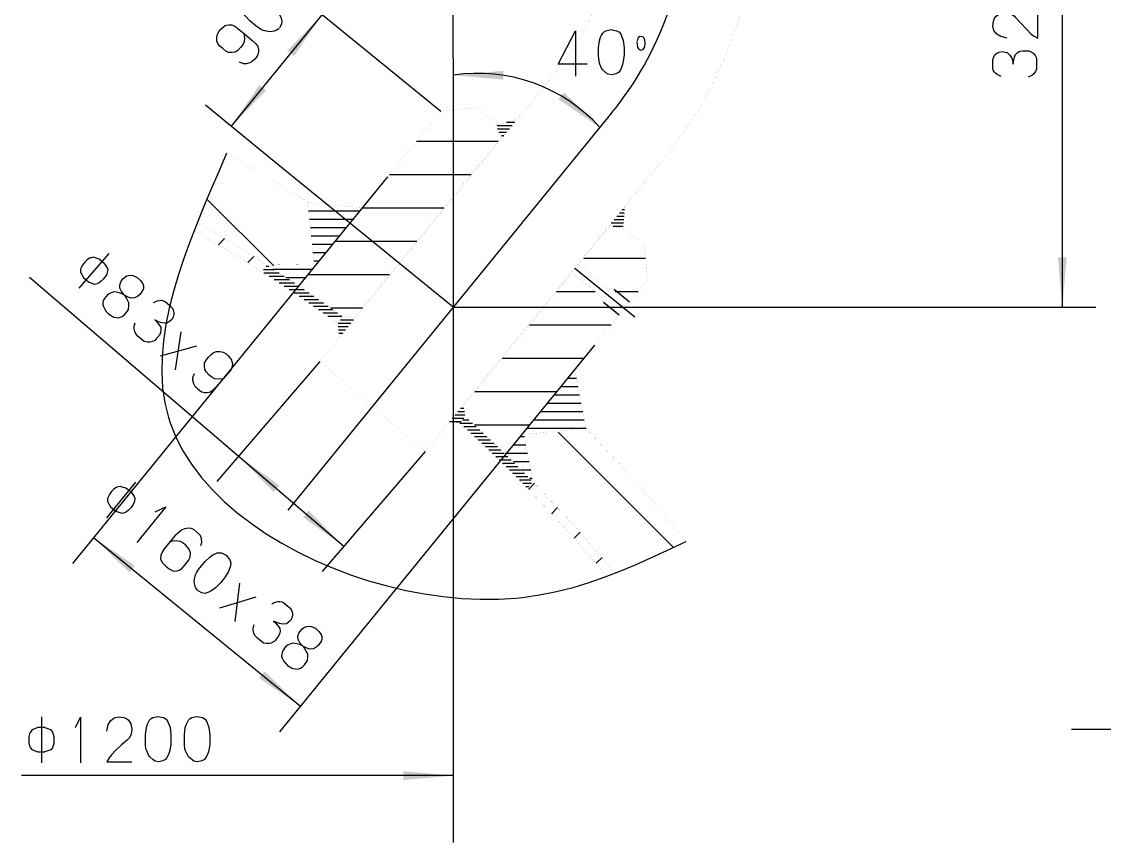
# Model space of a CAD drawing. Extents: x 0 to 8410, y 0 to 11890.
# Drawn here: x 4612 to 5261, y 1485 to 1977 of the extents above; entities that cross this region are included whole.
import ezdxf

# ---------------------------------------------------------------- set-up
doc = ezdxf.new("R2010")
doc.units = 0
doc.header["$MEASUREMENT"] = 0
doc.layers.add('6', color=7, linetype='Continuous')
doc.layers.add('7', color=7, linetype='Continuous')

# ---------------------------------------------------------------- blocks, each defined once
blk = doc.blocks.new('BLKENT39')
at = {"layer": '6', "color": 1, "linetype": 'Continuous'}
for p, q in [((5103.18, 2125.58), (5255.76, 2125.58)), ((5235.76, 1805.58), (5235.76, 2125.58)), ((5076.14, 1805.58), (5255.76, 1805.58))]:
    blk.add_line(p, q, dxfattribs=at)
at = {"layer": '6', "color": 2, "linetype": 'Continuous'}
for p, q in [((5200.34, 2004.94), (5204.82, 2005.49)), ((5204.82, 2005.49), (5208.46, 2005.49)), ((5208.46, 2005.49), (5210.42, 2005.4)), ((5210.42, 2005.4), (5212.94, 2005.03)), ((5193.76, 1997.71), (5194.46, 2001)), ((5194.46, 2001), (5195.44, 2002.65)), ((5195.44, 2002.65), (5196.98, 2003.66)), ((5196.98, 2003.66), (5200.34, 2004.94)), ((5212.94, 2005.03), (5214.76, 2004.57)), ((5214.76, 2004.57), (5216.58, 2004.02)), ((5216.58, 2004.02), (5217.98, 2003.29)), ((5217.98, 2003.29), (5219.52, 2002.19)), ((5219.52, 2002.19), (5220.36, 2000.64)), ((5220.36, 2000.64), (5220.92, 1998.17)), ((5194.46, 1994.6), (5193.76, 1997.71)), ((5195.02, 1993.68), (5194.46, 1994.6)), ((5196, 1992.68), (5195.02, 1993.68)), ((5197.12, 1992.04), (5196, 1992.68)), ((5217.98, 1992.77), (5216.86, 1992.04)), ((5219.66, 1994.6), (5217.98, 1992.77)), ((5220.5, 1995.97), (5219.66, 1994.6)), ((5220.92, 1997.8), (5220.5, 1995.97)), ((5198.38, 1991.4), (5197.12, 1992.04)), ((5200.48, 1990.76), (5198.38, 1991.4)), ((5204.54, 1990.21), (5200.48, 1990.76)), ((5209.44, 1990.21), (5204.54, 1990.21)), ((5210.84, 1990.3), (5209.44, 1990.21)), ((5213.22, 1990.48), (5210.84, 1990.3)), ((5214.48, 1990.94), (5213.22, 1990.48)), ((5216.86, 1992.04), (5214.48, 1990.94)), ((5195.02, 1978.86), (5196, 1980.05)), ((5196, 1980.05), (5197.12, 1980.87)), ((5197.12, 1980.87), (5198.24, 1981.42)), ((5198.24, 1981.42), (5201.32, 1982.06)), ((5201.32, 1982.06), (5203, 1981.88)), ((5203, 1981.88), (5204.96, 1981.51)), ((5204.96, 1981.51), (5206.78, 1980.42)), ((5206.78, 1980.42), (5207.76, 1979.41)), ((5207.76, 1979.41), (5210.84, 1975.93)), ((5221.06, 1966.97), (5221.06, 1982.06)), ((5194.04, 1974.1), (5194.46, 1977.21)), ((5194.6, 1971.45), (5194.04, 1974.1)), ((5194.46, 1977.21), (5195.02, 1978.86)), ((5210.84, 1975.93), (5214.2, 1972.27)), ((5196.42, 1969.34), (5194.6, 1971.45)), ((5198.8, 1967.88), (5196.42, 1969.34)), ((5202.58, 1966.97), (5198.8, 1967.88)), ((5214.2, 1972.27), (5216.72, 1969.8)), ((5216.72, 1969.8), (5218.54, 1968.43)), ((5218.54, 1968.43), (5221.06, 1966.97)), ((5194.04, 1952.23), (5194.18, 1954.16)), ((5194.18, 1954.16), (5194.74, 1955.8)), ((5194.74, 1955.8), (5195.58, 1957.08)), ((5195.58, 1957.08), (5196.56, 1958)), ((5196.56, 1958), (5197.96, 1958.64)), ((5197.96, 1958.64), (5199.64, 1958.91)), ((5199.64, 1958.91), (5201.46, 1958.64)), ((5201.46, 1958.64), (5202.72, 1958.27)), ((5202.72, 1958.27), (5204.26, 1956.81)), ((5204.26, 1956.81), (5205.38, 1954.98)), ((5205.38, 1954.98), (5205.94, 1953.33)), ((5206.5, 1952.97), (5207.06, 1955.62)), ((5207.06, 1955.62), (5207.48, 1956.9)), ((5207.48, 1956.9), (5208.6, 1958.09)), ((5208.6, 1958.09), (5210.28, 1959.1)), ((5210.28, 1959.1), (5211.82, 1959.37)), ((5211.82, 1959.37), (5214.48, 1959.37)), ((5214.48, 1959.37), (5215.74, 1959.28)), ((5215.74, 1959.28), (5217.56, 1958.64)), ((5217.56, 1958.64), (5218.54, 1957.82)), ((5218.54, 1957.82), (5219.52, 1956.53)), ((5219.52, 1956.53), (5220.36, 1954.98)), ((5220.36, 1954.98), (5220.36, 1950.22)), ((5194.04, 1949.12), (5194.04, 1952.23)), ((5194.32, 1947.84), (5194.04, 1949.12)), ((5194.88, 1946.74), (5194.32, 1947.84)), ((5205.94, 1953.33), (5206.36, 1951.32)), ((5206.36, 1951.32), (5206.5, 1952.97)), ((5220.22, 1948.12), (5219.52, 1946.74)), ((5220.36, 1950.22), (5220.22, 1948.12)), ((5195.72, 1945.92), (5194.88, 1946.74)), ((5196.84, 1945), (5195.72, 1945.92)), ((5197.96, 1944.46), (5196.84, 1945)), ((5199.08, 1943.91), (5197.96, 1944.46)), ((5217.42, 1944.46), (5215.32, 1943.54)), ((5218.54, 1945.37), (5217.42, 1944.46)), ((5219.52, 1946.74), (5218.54, 1945.37))]:
    blk.add_line(p, q, dxfattribs=at)
at = {"layer": '6', "color": 1, "linetype": 'Continuous'}
for points in [[(5235.76, 2125.58), (5238.37, 2095.69), (5233.14, 2095.69)], [(5235.76, 1805.58), (5233.14, 1835.47), (5238.37, 1835.47)]]:
    blk.add_solid(points, dxfattribs=at)
blk = doc.blocks.new('BLKENT41')
at = {"layer": '6', "color": 2, "linetype": 'Continuous'}
for p, q in [((4933.61, 1951.39), (4943.86, 1971.28)), ((4943.86, 1971.28), (4943.86, 1944.11)), ((4958.31, 1965.4), (4958.95, 1967.49)), ((4958.95, 1967.49), (4959.59, 1968.76)), ((4959.59, 1968.76), (4960.24, 1969.88)), ((4960.24, 1969.88), (4961.24, 1970.85)), ((4961.24, 1970.85), (4962.16, 1971.41)), ((4962.16, 1971.41), (4965.27, 1972.12)), ((4965.27, 1972.12), (4968.56, 1971.41)), ((4968.56, 1971.41), (4970.21, 1970.44)), ((4970.21, 1970.44), (4971.22, 1968.89)), ((4971.22, 1968.89), (4972.5, 1965.53)), ((4981.37, 1966.93), (4980.82, 1965.25)), ((4982.47, 1967.92), (4981.37, 1966.93)), ((4984.3, 1967.77), (4982.47, 1967.92)), ((4985.03, 1966.93), (4984.3, 1967.77)), ((4985.49, 1965.81), (4985.03, 1966.93)), ((4957.76, 1961.33), (4958.31, 1965.4)), ((4957.76, 1956.43), (4957.76, 1961.33)), ((4972.5, 1965.53), (4973.05, 1961.05)), ((4973.05, 1961.05), (4973.05, 1957.42)), ((4980.73, 1964.97), (4980.82, 1962.88)), ((4980.82, 1962.88), (4981.01, 1961.76)), ((4981.01, 1961.76), (4981.28, 1961.19)), ((4981.28, 1961.19), (4981.83, 1960.35)), ((4981.83, 1960.35), (4983.02, 1959.79)), ((4983.02, 1959.79), (4984.48, 1960.21)), ((4984.48, 1960.21), (4985.49, 1961.76)), ((4985.76, 1963.72), (4985.49, 1965.81)), ((4985.49, 1961.76), (4985.76, 1963.72)), ((4957.86, 1955.03), (4957.76, 1956.43)), ((4958.04, 1952.66), (4957.86, 1955.03)), ((4972.95, 1955.46), (4972.59, 1952.94)), ((4973.05, 1957.42), (4972.95, 1955.46)), ((4950.9, 1951.39), (4933.61, 1951.39)), ((4958.5, 1951.39), (4958.04, 1952.66)), ((4959.59, 1949.02), (4958.5, 1951.39)), ((4960.33, 1947.9), (4959.59, 1949.02)), ((4962.16, 1946.22), (4960.33, 1947.9)), ((4970.85, 1947.9), (4969.75, 1946.35)), ((4971.58, 1949.3), (4970.85, 1947.9)), ((4972.13, 1951.11), (4971.58, 1949.3)), ((4972.59, 1952.94), (4972.13, 1951.11)), ((4963.53, 1945.38), (4962.16, 1946.22)), ((4965.36, 1944.95), (4963.53, 1945.38)), ((4968.2, 1945.51), (4965.73, 1944.95)), ((4969.75, 1946.35), (4968.2, 1945.51))]:
    blk.add_line(p, q, dxfattribs=at)
at = {"layer": '6', "color": 1, "linetype": 'Continuous'}
blk.add_arc((4885.47, 1847.11), 98.72, 42.2267, 98.6062, dxfattribs=at)
for points in [[(4870.7, 1944.71), (4900.58, 1947.33), (4900.58, 1942.1)], [(4958.57, 1913.45), (4933.74, 1930.3), (4937.05, 1934.35)]]:
    blk.add_solid(points, dxfattribs=at)
blk = doc.blocks.new('BLKENT42')
at = {"layer": '6', "color": 2, "linetype": 'Continuous'}
for p, q in [((4664.24, 1837.91), (4646.29, 1816.97)), ((4648.4, 1830.83), (4647.38, 1828.94)), ((4649.61, 1832.38), (4648.4, 1830.83)), ((4650.96, 1833.81), (4649.61, 1832.38)), ((4652.24, 1834.74), (4650.96, 1833.81)), ((4653.06, 1835.14), (4652.24, 1834.74)), ((4653.7, 1835.32), (4653.06, 1835.14)), ((4654.97, 1835.53), (4653.7, 1835.32)), ((4658.45, 1834.39), (4654.97, 1835.53)), ((4661.64, 1831.65), (4658.45, 1834.39)), ((4661.64, 1831.65), (4663.25, 1829.17)), ((4647.21, 1828.17), (4647.17, 1826.72)), ((4647.17, 1826.72), (4648.97, 1823.34)), ((4647.38, 1828.94), (4647.21, 1828.17)), ((4662.21, 1824.16), (4661, 1822.61)), ((4662.91, 1825.4), (4662.21, 1824.16)), ((4663.29, 1826.55), (4662.91, 1825.4)), ((4663.25, 1829.17), (4663.51, 1828.21)), ((4663.51, 1828.21), (4663.29, 1826.55)), ((4673.3, 1823.32), (4674.83, 1824.4)), ((4674.83, 1824.4), (4676.9, 1824.84)), ((4676.9, 1824.84), (4678.88, 1824.62)), ((4678.88, 1824.62), (4681.28, 1823.48)), ((4648.97, 1823.34), (4652.17, 1820.6)), ((4655.69, 1819.23), (4652.17, 1820.6)), ((4657.21, 1819.59), (4655.69, 1819.23)), ((4658.45, 1820.19), (4657.21, 1819.59)), ((4659.66, 1821.18), (4658.45, 1820.19)), ((4661, 1822.61), (4659.66, 1821.18)), ((4670.71, 1818.89), (4671.34, 1820.75)), ((4670.87, 1817.1), (4670.71, 1818.89)), ((4671.34, 1820.75), (4672.66, 1822.57)), ((4672.66, 1822.57), (4673.3, 1823.32)), ((4681.28, 1823.48), (4683.27, 1821.59)), ((4683.27, 1821.59), (4684.64, 1819.68)), ((4684.64, 1819.68), (4685.02, 1818.43)), ((4685.02, 1818.43), (4684.96, 1816.82)), ((4661.63, 1810.83), (4660.9, 1809.42)), ((4662.56, 1812.06), (4661.63, 1810.83)), ((4663.38, 1813.01), (4662.56, 1812.06)), ((4664.32, 1813.68), (4663.38, 1813.01)), ((4665.3, 1814.13), (4664.32, 1813.68)), ((4667.25, 1814.86), (4665.3, 1814.13)), ((4668.77, 1814.66), (4667.25, 1814.86)), ((4669.83, 1814.49), (4668.77, 1814.66)), ((4671.61, 1813.89), (4669.83, 1814.49)), ((4671.83, 1814.99), (4670.87, 1817.1)), ((4674.63, 1812.22), (4671.61, 1813.89)), ((4673.36, 1813.12), (4671.83, 1814.99)), ((4675.48, 1809.83), (4673.85, 1812.71)), ((4675.79, 1811.6), (4674.63, 1812.22)), ((4677.65, 1811.1), (4675.79, 1811.6)), ((4679.67, 1811.21), (4677.65, 1811.1)), ((4681.48, 1812.06), (4679.67, 1811.21)), ((4682.97, 1813.37), (4681.48, 1812.06)), ((4684.67, 1815.78), (4682.97, 1813.37)), ((4684.96, 1816.82), (4684.67, 1815.78)), ((4660.68, 1808.32), (4660.62, 1807.26)), ((4660.62, 1807.26), (4661, 1806.02)), ((4660.9, 1809.42), (4660.68, 1808.32)), ((4661, 1806.02), (4661.72, 1804.47)), ((4661.72, 1804.47), (4662.63, 1803.14)), ((4675.3, 1803.16), (4675.98, 1804.23)), ((4676.27, 1808.23), (4675.48, 1809.83)), ((4675.98, 1804.23), (4676.29, 1806.56)), ((4676.29, 1806.56), (4676.27, 1808.23)), ((4690.9, 1808.41), (4692.04, 1808.91)), ((4692.04, 1808.91), (4693.19, 1809.4)), ((4693.19, 1809.4), (4694.61, 1809.65)), ((4694.61, 1809.65), (4695.78, 1809.76)), ((4695.78, 1809.76), (4696.98, 1809.47)), ((4696.98, 1809.47), (4698.14, 1808.85)), ((4698.14, 1808.85), (4700.5, 1806.82)), ((4700.5, 1806.82), (4701.87, 1805.46)), ((4701.87, 1805.46), (4702.75, 1803.97)), ((4662.63, 1803.14), (4664.05, 1801.56)), ((4664.05, 1801.56), (4666.27, 1800.21)), ((4666.27, 1800.21), (4667.12, 1799.66)), ((4667.12, 1799.66), (4668.71, 1799.41)), ((4668.71, 1799.41), (4669.77, 1799.24)), ((4669.77, 1799.24), (4670.48, 1799.36)), ((4670.48, 1799.36), (4671.7, 1799.8)), ((4671.7, 1799.8), (4673.02, 1800.5)), ((4673.02, 1800.5), (4674.12, 1801.78)), ((4674.12, 1801.78), (4675.3, 1803.16)), ((4693.59, 1797.07), (4691.78, 1798.06)), ((4691.78, 1798.06), (4692.94, 1796.88)), ((4701.92, 1798.22), (4700.53, 1797.02)), ((4702.81, 1799.68), (4701.92, 1798.22)), ((4702.75, 1803.97), (4703.18, 1802.49)), ((4703.23, 1801.16), (4702.81, 1799.68)), ((4703.18, 1802.49), (4703.23, 1801.16)), ((4679.34, 1792.69), (4679.38, 1794.13)), ((4679.75, 1791.05), (4679.34, 1792.69)), ((4679.38, 1794.13), (4680.05, 1796.32)), ((4692.94, 1796.88), (4694.59, 1794.73)), ((4695.2, 1796.42), (4693.59, 1797.07)), ((4694.59, 1794.73), (4695.29, 1793.58)), ((4695.47, 1791.96), (4695.14, 1790.02)), ((4697.32, 1796.08), (4695.2, 1796.42)), ((4695.29, 1793.58), (4695.47, 1791.96)), ((4699.43, 1796.3), (4697.32, 1796.08)), ((4700.53, 1797.02), (4699.43, 1796.3)), ((4680.33, 1789.63), (4679.75, 1791.05)), ((4681.84, 1788.15), (4680.33, 1789.63)), ((4685.45, 1785.05), (4681.84, 1788.15)), ((4687.18, 1784.68), (4685.45, 1785.05)), ((4690.05, 1784.8), (4688.79, 1784.59)), ((4691.72, 1785.76), (4690.05, 1784.8)), ((4692.61, 1786.66), (4691.72, 1785.76)), ((4694.34, 1788.68), (4692.61, 1786.66)), ((4695.14, 1790.02), (4694.34, 1788.68)), ((4704.24, 1768.02), (4707.53, 1790.84)), ((4688.79, 1784.59), (4687.18, 1784.68)), ((4695.13, 1776.38), (4717.02, 1782.51)), ((4725.27, 1777.1), (4726.67, 1778.3)), ((4726.67, 1778.3), (4728.62, 1779.02)), ((4728.62, 1779.02), (4730.94, 1779.06)), ((4730.94, 1779.06), (4732.67, 1778.69)), ((4732.67, 1778.69), (4734.54, 1777.64)), ((4721.51, 1770.18), (4721.54, 1772.18)), ((4721.54, 1772.18), (4722.54, 1773.91)), ((4722.54, 1773.91), (4724, 1775.61)), ((4724, 1775.61), (4725.27, 1777.1)), ((4734.54, 1777.64), (4735.79, 1776.56)), ((4735.79, 1776.56), (4737.11, 1774.88)), ((4737.11, 1774.88), (4737.74, 1773.78)), ((4737.74, 1773.78), (4737.95, 1773.05)), ((4737.95, 1773.05), (4738.24, 1771.69)), ((4714.62, 1763.55), (4715.61, 1765.83)), ((4721.73, 1768.33), (4721.51, 1770.18)), ((4722.67, 1766.61), (4721.73, 1768.33)), ((4724.38, 1764.95), (4722.67, 1766.61)), ((4736.67, 1767.33), (4732.47, 1762.44)), ((4737.6, 1768.56), (4736.67, 1767.33)), ((4738.19, 1770.08), (4737.6, 1768.56)), ((4738.24, 1771.69), (4738.19, 1770.08)), ((4714.47, 1761.83), (4714.62, 1763.55)), ((4715.11, 1759.62), (4714.47, 1761.83)), ((4715.93, 1758.18), (4715.11, 1759.62)), ((4725.91, 1763.64), (4724.38, 1764.95)), ((4727.8, 1762.75), (4725.91, 1763.64)), ((4730.08, 1762.46), (4727.8, 1762.75)), ((4732.47, 1762.44), (4728.74, 1758.08)), ((4732.59, 1762.71), (4730.08, 1762.46)), ((4717.28, 1756.66), (4715.93, 1758.18)), ((4718.94, 1755.23), (4717.28, 1756.66)), ((4719.96, 1754.73), (4718.94, 1755.23)), ((4721.6, 1754.25), (4719.96, 1754.73)), ((4723.07, 1754.28), (4721.6, 1754.25)), ((4725.06, 1754.78), (4723.07, 1754.28)), ((4726.34, 1755.71), (4725.06, 1754.78)), ((4728.74, 1758.08), (4726.34, 1755.71))]:
    blk.add_line(p, q, dxfattribs=at)
at = {"layer": '6', "color": 1, "linetype": 'Continuous'}
for p, q in [((4616.73, 1823.68), (4805.03, 1662.25)), ((4790.73, 1773.12), (4728.98, 1701.1)), ((4853.76, 1719.08), (4792.01, 1647.06))]:
    blk.add_line(p, q, dxfattribs=at)
for points in [[(4742, 1716.29), (4766.39, 1698.82), (4762.98, 1694.85)], [(4805.03, 1662.25), (4780.64, 1679.71), (4784.04, 1683.68)]]:
    blk.add_solid(points, dxfattribs=at)
blk = doc.blocks.new('BLKENT43')
at = {"layer": '6', "color": 1, "linetype": 'Continuous'}
for p, q in [((4870.7, 1609.91), (4870.7, 1484.76)), ((4870.7, 1524.76), (4611.95, 1524.76))]:
    blk.add_line(p, q, dxfattribs=at)
at = {"layer": '6', "color": 2, "linetype": 'Continuous'}
for p, q in [((4623.75, 1559.98), (4623.75, 1532.4)), ((4644.15, 1553.54), (4647.27, 1559.84)), ((4647.27, 1559.84), (4647.27, 1532.4)), ((4663.83, 1555.22), (4665.29, 1557.6)), ((4665.29, 1557.6), (4667.4, 1559.42)), ((4667.4, 1559.42), (4670.05, 1559.98)), ((4670.05, 1559.98), (4673.16, 1559.56)), ((4673.16, 1559.56), (4674.81, 1559)), ((4674.81, 1559), (4676, 1558.02)), ((4676, 1558.02), (4676.82, 1556.9)), ((4687.98, 1556.9), (4688.62, 1558.02)), ((4688.62, 1558.02), (4689.63, 1559)), ((4689.63, 1559), (4690.55, 1559.56)), ((4690.55, 1559.56), (4693.66, 1560.26)), ((4693.66, 1560.26), (4696.95, 1559.56)), ((4696.95, 1559.56), (4698.6, 1558.58)), ((4698.6, 1558.58), (4699.61, 1557.04)), ((4711.32, 1556.9), (4711.96, 1558.02)), ((4711.96, 1558.02), (4712.96, 1559)), ((4712.96, 1559), (4713.88, 1559.56)), ((4713.88, 1559.56), (4716.99, 1560.26)), ((4716.99, 1560.26), (4720.29, 1559.56)), ((4720.29, 1559.56), (4721.93, 1558.58)), ((4721.93, 1558.58), (4722.94, 1557.04)), ((4617.44, 1551.16), (4617.07, 1550.6)), ((4618.26, 1552.14), (4617.44, 1551.16)), ((4621.64, 1553.54), (4618.26, 1552.14)), ((4625.85, 1553.54), (4621.64, 1553.54)), ((4625.85, 1553.54), (4628.69, 1552.7)), ((4628.69, 1552.7), (4629.51, 1552.14)), ((4629.51, 1552.14), (4630.43, 1550.74)), ((4662.91, 1551.44), (4663.83, 1555.22)), ((4676.82, 1556.9), (4677.37, 1555.78)), ((4677.37, 1555.78), (4678.01, 1552.7)), ((4678.01, 1552.7), (4677.83, 1551.02)), ((4686.15, 1549.48), (4686.7, 1553.54)), ((4686.7, 1553.54), (4687.34, 1555.64)), ((4687.34, 1555.64), (4687.98, 1556.9)), ((4699.61, 1557.04), (4700.89, 1553.68)), ((4700.89, 1553.68), (4701.44, 1549.2)), ((4709.49, 1549.48), (4710.04, 1553.54)), ((4710.04, 1553.54), (4710.68, 1555.64)), ((4710.68, 1555.64), (4711.32, 1556.9)), ((4722.94, 1557.04), (4724.22, 1553.68)), ((4724.22, 1553.68), (4724.77, 1549.2)), ((4616.34, 1548.22), (4616.25, 1546.26)), ((4616.25, 1546.26), (4616.34, 1544.3)), ((4616.7, 1549.76), (4616.34, 1548.22)), ((4617.07, 1550.6), (4616.7, 1549.76)), ((4630.43, 1550.74), (4630.89, 1549.62)), ((4630.89, 1549.62), (4631.16, 1548.22)), ((4631.16, 1548.22), (4631.25, 1546.26)), ((4631.25, 1546.26), (4631.16, 1544.3)), ((4675.36, 1546.26), (4671.88, 1543.18)), ((4676.36, 1547.24), (4675.36, 1546.26)), ((4677.46, 1549.06), (4676.36, 1547.24)), ((4677.83, 1551.02), (4677.46, 1549.06)), ((4686.15, 1544.58), (4686.15, 1549.48)), ((4686.25, 1543.18), (4686.15, 1544.58)), ((4701.44, 1545.56), (4701.34, 1543.6)), ((4701.44, 1549.2), (4701.44, 1545.56)), ((4709.49, 1544.58), (4709.49, 1549.48)), ((4709.58, 1543.18), (4709.49, 1544.58)), ((4724.77, 1545.56), (4724.68, 1543.6)), ((4724.77, 1549.2), (4724.77, 1545.56)), ((4616.34, 1544.3), (4616.79, 1542.2)), ((4616.79, 1542.2), (4617.16, 1541.5)), ((4617.16, 1541.5), (4618.08, 1540.38)), ((4618.08, 1540.38), (4621.64, 1538.98)), ((4621.64, 1538.98), (4625.85, 1538.98)), ((4629.42, 1540.24), (4625.85, 1538.98)), ((4630.34, 1541.5), (4629.42, 1540.24)), ((4630.89, 1542.76), (4630.34, 1541.5)), ((4631.16, 1544.3), (4630.89, 1542.76)), ((4668.22, 1539.82), (4665.75, 1537.3)), ((4671.88, 1543.18), (4668.22, 1539.82)), ((4686.43, 1540.8), (4686.25, 1543.18)), ((4686.89, 1539.54), (4686.43, 1540.8)), ((4687.98, 1537.16), (4686.89, 1539.54)), ((4700.52, 1539.26), (4699.97, 1537.44)), ((4700.98, 1541.08), (4700.52, 1539.26)), ((4701.34, 1543.6), (4700.98, 1541.08)), ((4709.76, 1540.8), (4709.58, 1543.18)), ((4710.22, 1539.54), (4709.76, 1540.8)), ((4711.32, 1537.16), (4710.22, 1539.54)), ((4723.85, 1539.26), (4723.3, 1537.44)), ((4724.31, 1541.08), (4723.85, 1539.26)), ((4724.68, 1543.6), (4724.31, 1541.08)), ((4664.38, 1535.48), (4662.91, 1532.96)), ((4662.91, 1532.96), (4678.01, 1532.96)), ((4665.75, 1537.3), (4664.38, 1535.48)), ((4688.72, 1536.04), (4687.98, 1537.16)), ((4690.55, 1534.36), (4688.72, 1536.04)), ((4691.92, 1533.52), (4690.55, 1534.36)), ((4693.75, 1533.1), (4691.92, 1533.52)), ((4696.59, 1533.66), (4694.11, 1533.1)), ((4698.14, 1534.5), (4696.59, 1533.66)), ((4699.24, 1536.04), (4698.14, 1534.5)), ((4699.97, 1537.44), (4699.24, 1536.04)), ((4712.05, 1536.04), (4711.32, 1537.16)), ((4713.88, 1534.36), (4712.05, 1536.04)), ((4715.25, 1533.52), (4713.88, 1534.36)), ((4717.08, 1533.1), (4715.25, 1533.52)), ((4719.92, 1533.66), (4717.45, 1533.1)), ((4721.47, 1534.5), (4719.92, 1533.66)), ((4722.57, 1536.04), (4721.47, 1534.5)), ((4723.3, 1537.44), (4722.57, 1536.04))]:
    blk.add_line(p, q, dxfattribs=at)
at = {"layer": '6', "color": 1, "linetype": 'Continuous'}
blk.add_solid([(4870.7, 1524.76), (4840.81, 1522.15), (4840.81, 1527.38)], dxfattribs=at)
blk = doc.blocks.new('BLKENT120')
at = {"layer": '6', "color": 2, "linetype": 'Continuous'}
for p, q in [((4747.8, 1992.01), (4749.6, 1992.67)), ((4749.6, 1992.67), (4751.43, 1992.48)), ((4751.43, 1992.48), (4754.84, 1991.35)), ((4743.61, 1985.98), (4743.75, 1987.04)), ((4743.73, 1984.58), (4743.61, 1985.98)), ((4743.75, 1987.04), (4745.18, 1989.9)), ((4745.18, 1989.9), (4747.8, 1992.01)), ((4754.84, 1991.35), (4758.66, 1988.94)), ((4758.66, 1988.94), (4761.48, 1986.64)), ((4761.48, 1986.64), (4762.95, 1985.34)), ((4744.2, 1983.38), (4743.73, 1984.58)), ((4744.77, 1982.09), (4744.2, 1983.38)), ((4745.99, 1980.26), (4744.77, 1982.09)), ((4748.79, 1977.27), (4745.99, 1980.26)), ((4762.95, 1985.34), (4764.67, 1983.46)), ((4764.67, 1983.46), (4765.79, 1981.96)), ((4765.79, 1981.96), (4766.86, 1980.38)), ((4766.86, 1980.38), (4767.48, 1978.93)), ((4731.29, 1972.41), (4732.95, 1973.78)), ((4732.95, 1973.78), (4734.02, 1974.44)), ((4734.02, 1974.44), (4734.75, 1974.67)), ((4734.75, 1974.67), (4736.1, 1974.99)), ((4736.1, 1974.99), (4737.71, 1974.97)), ((4737.71, 1974.97), (4739.25, 1974.43)), ((4739.25, 1974.43), (4740.5, 1973.52)), ((4740.5, 1973.52), (4745.5, 1969.46)), ((4752.59, 1974.18), (4748.79, 1977.27)), ((4753.74, 1973.37), (4752.59, 1974.18)), ((4755.7, 1972), (4753.74, 1973.37)), ((4767.65, 1975.37), (4766.52, 1973.1)), ((4767.48, 1978.93), (4767.98, 1977.11)), ((4767.98, 1977.11), (4767.65, 1975.37)), ((4728.92, 1967.5), (4729.25, 1969.24)), ((4729.01, 1965.18), (4728.92, 1967.5)), ((4729.25, 1969.24), (4730.25, 1971.13)), ((4730.25, 1971.13), (4731.29, 1972.41)), ((4745.22, 1969.56), (4745.53, 1967.06)), ((4745.53, 1967.06), (4745.3, 1964.78)), ((4745.5, 1969.46), (4749.95, 1965.83)), ((4756.96, 1971.56), (4755.7, 1972)), ((4759.5, 1970.91), (4756.96, 1971.56)), ((4760.83, 1970.77), (4759.5, 1970.91)), ((4763.29, 1971.13), (4760.83, 1970.77)), ((4764.81, 1971.66), (4763.29, 1971.13)), ((4766.29, 1972.82), (4764.81, 1971.66)), ((4729.79, 1963.25), (4729.01, 1965.18)), ((4731.03, 1961.89), (4729.79, 1963.25)), ((4732.54, 1960.65), (4731.03, 1961.89)), ((4734.28, 1959.24), (4732.54, 1960.65)), ((4743.19, 1961.3), (4741.58, 1959.55)), ((4744.46, 1962.86), (4743.19, 1961.3)), ((4745.3, 1964.78), (4744.46, 1962.86)), ((4749.95, 1965.83), (4752.38, 1963.5)), ((4752.38, 1963.5), (4753.34, 1962.24)), ((4753.34, 1962.24), (4753.89, 1960.26)), ((4753.89, 1960.26), (4753.96, 1958.79)), ((4736.03, 1958.28), (4734.28, 1959.24)), ((4738.04, 1958.3), (4736.03, 1958.28)), ((4739.88, 1958.57), (4738.04, 1958.3)), ((4741.58, 1959.55), (4739.88, 1958.57)), ((4751.66, 1954.41), (4750.17, 1953.02)), ((4753.04, 1956.11), (4751.66, 1954.41)), ((4753.52, 1957.14), (4753.04, 1956.11)), ((4753.96, 1958.79), (4753.52, 1957.14)), ((4744.84, 1951.58), (4742.53, 1952.52)), ((4746.56, 1951.48), (4744.84, 1951.58)), ((4748.75, 1952.17), (4746.56, 1951.48)), ((4750.17, 1953.02), (4748.75, 1952.17))]:
    blk.add_line(p, q, dxfattribs=at)
at = {"layer": '6', "color": 1, "linetype": 'Continuous'}
for p, q in [((4863.19, 1923.04), (4776.57, 1993.6)), ((4737.55, 1914.04), (4792.08, 1980.97)), ((4760.17, 1895.62), (4722.05, 1926.67))]:
    blk.add_line(p, q, dxfattribs=at)
for points in [[(4792.08, 1980.97), (4775.23, 1956.15), (4771.17, 1959.45)], [(4737.55, 1914.04), (4754.4, 1938.86), (4758.46, 1935.56)]]:
    blk.add_solid(points, dxfattribs=at)
blk = doc.blocks.new('BLKENT124')
at = {"layer": '6', "color": 2, "linetype": 'Continuous'}
for p, q in [((4923.32, 2210.33), (4926.43, 2216.63)), ((4926.43, 2216.63), (4926.43, 2189.19)), ((4941.16, 2196.33), (4951.41, 2216.21)), ((4951.41, 2216.21), (4951.41, 2189.05)), ((4966.51, 2212.43), (4967.15, 2213.69)), ((4967.15, 2213.69), (4967.79, 2214.81)), ((4967.79, 2214.81), (4968.8, 2215.79)), ((4968.8, 2215.79), (4969.71, 2216.35)), ((4969.71, 2216.35), (4972.82, 2217.05)), ((4972.82, 2217.05), (4976.12, 2216.35)), ((4976.12, 2216.35), (4977.77, 2215.37)), ((4977.77, 2215.37), (4978.77, 2213.83)), ((4978.77, 2213.83), (4980.05, 2210.47)), ((4965.32, 2206.27), (4965.87, 2210.33)), ((4965.87, 2210.33), (4966.51, 2212.43)), ((4980.05, 2210.47), (4980.6, 2205.99)), ((4965.32, 2201.37), (4965.32, 2206.27)), ((4965.41, 2199.97), (4965.32, 2201.37)), ((4980.51, 2200.39), (4980.14, 2197.87)), ((4980.6, 2202.35), (4980.51, 2200.39)), ((4980.6, 2205.99), (4980.6, 2202.35)), ((4958.46, 2196.33), (4941.16, 2196.33)), ((4965.6, 2197.59), (4965.41, 2199.97)), ((4966.05, 2196.33), (4965.6, 2197.59)), ((4967.15, 2193.95), (4966.05, 2196.33)), ((4967.88, 2192.83), (4967.15, 2193.95)), ((4979.14, 2194.23), (4978.41, 2192.83)), ((4979.69, 2196.05), (4979.14, 2194.23)), ((4980.14, 2197.87), (4979.69, 2196.05)), ((4969.71, 2191.15), (4967.88, 2192.83)), ((4971.09, 2190.31), (4969.71, 2191.15)), ((4972.92, 2189.89), (4971.09, 2190.31)), ((4975.75, 2190.45), (4973.28, 2189.89)), ((4977.31, 2191.29), (4975.75, 2190.45)), ((4978.41, 2192.83), (4977.31, 2191.29))]:
    blk.add_line(p, q, dxfattribs=at)
at = {"layer": '6', "color": 1, "linetype": 'Continuous'}
for p, q in [((4870.7, 1955.18), (4870.7, 2195.05)), ((5010.7, 2144.62), (5010.7, 2195.05)), ((4870.7, 2175.05), (5010.7, 2175.05))]:
    blk.add_line(p, q, dxfattribs=at)
for points in [[(4870.7, 2175.05), (4900.58, 2177.67), (4900.58, 2172.44)], [(5010.7, 2175.05), (4980.81, 2172.44), (4980.81, 2177.67)]]:
    blk.add_solid(points, dxfattribs=at)
blk = doc.blocks.new('BLKENT126')
at = {"layer": '6', "color": 1, "linetype": 'Continuous'}
for p, q in [((4831.26, 1883.85), (4642.38, 1651.98)), ((4955.31, 1782.79), (4766.43, 1550.93)), ((4655.01, 1667.49), (4779.06, 1566.43))]:
    blk.add_line(p, q, dxfattribs=at)
at = {"layer": '6', "color": 2, "linetype": 'Continuous'}
for p, q in [((4680.18, 1700.8), (4662.76, 1679.42)), ((4665.69, 1694.9), (4664.53, 1693.32)), ((4667, 1696.36), (4665.69, 1694.9)), ((4668.26, 1697.32), (4667, 1696.36)), ((4669.07, 1697.74), (4668.26, 1697.32)), ((4669.71, 1697.95), (4669.07, 1697.74)), ((4670.97, 1698.19), (4669.71, 1697.95)), ((4674.48, 1697.13), (4670.97, 1698.19)), ((4677.74, 1694.48), (4674.48, 1697.13)), ((4677.74, 1694.48), (4679.41, 1692.03)), ((4663.56, 1691.41), (4663.4, 1690.63)), ((4663.4, 1690.63), (4663.4, 1689.19)), ((4663.4, 1689.19), (4665.28, 1685.85)), ((4664.53, 1693.32), (4663.56, 1691.41)), ((4679.17, 1688.26), (4678.5, 1687)), ((4679.52, 1689.42), (4679.17, 1688.26)), ((4679.41, 1692.03), (4679.7, 1691.08)), ((4679.7, 1691.08), (4679.52, 1689.42)), ((4665.28, 1685.85), (4668.55, 1683.19)), ((4672.11, 1681.91), (4668.55, 1683.19)), ((4673.61, 1682.31), (4672.11, 1681.91)), ((4674.83, 1682.94), (4673.61, 1682.31)), ((4676.02, 1683.96), (4674.83, 1682.94)), ((4677.33, 1685.42), (4676.02, 1683.96)), ((4678.5, 1687), (4677.33, 1685.42)), ((4698.32, 1685.84), (4680.99, 1664.56)), ((4691.93, 1682.92), (4698.32, 1685.84)), ((4703.82, 1668.54), (4697.45, 1660.72)), ((4706.37, 1670.8), (4703.82, 1668.54)), ((4707.73, 1672.03), (4706.37, 1670.8)), ((4709.66, 1672.81), (4707.73, 1672.03)), ((4711.86, 1673.19), (4709.66, 1672.81)), ((4713.61, 1673.02), (4711.86, 1673.19)), ((4715.22, 1672.25), (4713.61, 1673.02)), ((4717, 1670.8), (4715.22, 1672.25)), ((4718.95, 1668.85), (4717, 1670.8)), ((4719.75, 1666.94), (4718.95, 1668.85)), ((4702.34, 1665.41), (4701.13, 1664.95)), ((4704.52, 1665.62), (4702.34, 1665.41)), ((4707.16, 1665.1), (4704.52, 1665.62)), ((4710.26, 1663.11), (4707.16, 1665.1)), ((4712.37, 1660.49), (4710.26, 1663.11)), ((4719.31, 1662.78), (4719.96, 1664.59)), ((4719.96, 1664.59), (4719.75, 1666.94)), ((4695.28, 1656.89), (4695.14, 1654.84)), ((4696.09, 1658.76), (4695.28, 1656.89)), ((4697.45, 1660.72), (4696.09, 1658.76)), ((4711.88, 1653.66), (4712.87, 1655.75)), ((4713.22, 1658.35), (4712.37, 1660.49)), ((4712.87, 1655.75), (4713.22, 1658.35)), ((4721.93, 1653.24), (4724.92, 1656.04)), ((4724.92, 1656.04), (4726.74, 1657.27)), ((4726.74, 1657.27), (4728.03, 1657.84)), ((4728.03, 1657.84), (4729.24, 1658.3)), ((4729.24, 1658.3), (4730.64, 1658.43)), ((4730.64, 1658.43), (4731.7, 1658.28)), ((4731.7, 1658.28), (4734.56, 1656.86)), ((4734.56, 1656.86), (4736.67, 1654.24)), ((4695.14, 1654.84), (4696.14, 1652.59)), ((4696.14, 1652.59), (4698.37, 1650.4)), ((4698.37, 1650.4), (4700.29, 1648.84)), ((4700.29, 1648.84), (4702.91, 1647.43)), ((4706.84, 1648.2), (4708.26, 1649.21)), ((4708.26, 1649.21), (4709.5, 1650.73)), ((4709.5, 1650.73), (4711.88, 1653.66)), ((4718.02, 1648.3), (4718.83, 1649.44)), ((4718.83, 1649.44), (4721.93, 1653.24)), ((4737.13, 1650.61), (4736, 1647.19)), ((4736.67, 1654.24), (4737.32, 1652.44)), ((4737.32, 1652.44), (4737.13, 1650.61)), ((4702.91, 1647.43), (4705.23, 1647.52)), ((4705.23, 1647.52), (4706.84, 1648.2)), ((4715.43, 1641.2), (4715.57, 1642.54)), ((4715.57, 1642.54), (4716.22, 1645.07)), ((4716.22, 1645.07), (4716.66, 1646.34)), ((4716.66, 1646.34), (4718.02, 1648.3)), ((4733.6, 1643.37), (4731.3, 1640.55)), ((4736, 1647.19), (4733.6, 1643.37)), ((4715.78, 1638.75), (4715.43, 1641.2)), ((4716.32, 1637.23), (4715.78, 1638.75)), ((4717.47, 1635.75), (4716.32, 1637.23)), ((4720.03, 1634.39), (4717.76, 1635.52)), ((4726.61, 1636.25), (4725.04, 1635.18)), ((4728.12, 1637.37), (4726.61, 1636.25)), ((4729.99, 1639.09), (4728.12, 1637.37)), ((4731.3, 1640.55), (4729.99, 1639.09)), ((4740.01, 1617.2), (4742.73, 1640.09)), ((4721.76, 1634.06), (4720.03, 1634.39)), ((4723.59, 1634.56), (4721.76, 1634.06)), ((4725.04, 1635.18), (4723.59, 1634.56)), ((4730.7, 1625.33), (4752.43, 1632.01)), ((4764.11, 1628.81), (4765.53, 1629.1)), ((4765.53, 1629.1), (4766.69, 1629.24)), ((4766.69, 1629.24), (4767.9, 1628.98)), ((4767.9, 1628.98), (4769.07, 1628.38)), ((4761.84, 1627.77), (4762.98, 1628.29)), ((4762.98, 1628.29), (4764.11, 1628.81)), ((4769.07, 1628.38), (4771.48, 1626.42)), ((4771.48, 1626.42), (4772.88, 1625.1)), ((4772.88, 1625.1), (4773.81, 1623.62)), ((4773.81, 1623.62), (4774.27, 1622.16)), ((4764.82, 1616.5), (4762.99, 1617.45)), ((4762.99, 1617.45), (4764.18, 1616.3)), ((4764.18, 1616.3), (4765.88, 1614.19)), ((4766.45, 1615.89), (4764.82, 1616.5)), ((4771.76, 1616.62), (4770.68, 1615.88)), ((4773.12, 1617.86), (4771.76, 1616.62)), ((4773.97, 1619.33), (4773.12, 1617.86)), ((4774.36, 1620.82), (4773.97, 1619.33)), ((4774.27, 1622.16), (4774.36, 1620.82)), ((4750.68, 1613.21), (4751.3, 1615.41)), ((4750.69, 1611.76), (4750.68, 1613.21)), ((4751.13, 1610.13), (4750.69, 1611.76)), ((4751.75, 1608.72), (4751.13, 1610.13)), ((4766.55, 1609.49), (4765.79, 1608.13)), ((4765.88, 1614.19), (4766.61, 1613.05)), ((4768.57, 1615.61), (4766.45, 1615.89)), ((4766.83, 1611.43), (4766.55, 1609.49)), ((4766.61, 1613.05), (4766.83, 1611.43)), ((4770.68, 1615.88), (4768.57, 1615.61)), ((4777.58, 1608.27), (4778.17, 1610.14)), ((4778.17, 1610.14), (4779.44, 1611.99)), ((4779.44, 1611.99), (4780.06, 1612.75)), ((4780.06, 1612.75), (4781.56, 1613.87)), ((4781.56, 1613.87), (4783.62, 1614.37)), ((4783.62, 1614.37), (4785.6, 1614.2)), ((4785.6, 1614.2), (4788.03, 1613.12)), ((4788.03, 1613.12), (4790.07, 1611.28)), ((4790.07, 1611.28), (4791.49, 1609.4)), ((4753.3, 1607.28), (4751.75, 1608.72)), ((4756.99, 1604.28), (4753.3, 1607.28)), ((4758.72, 1603.95), (4756.99, 1604.28)), ((4760.34, 1603.9), (4758.72, 1603.95)), ((4761.59, 1604.14), (4760.34, 1603.9)), ((4763.24, 1605.15), (4761.59, 1604.14)), ((4764.11, 1606.06), (4763.24, 1605.15)), ((4765.79, 1608.13), (4764.11, 1606.06)), ((4772.29, 1603.37), (4771.32, 1602.9)), ((4774.22, 1604.14), (4772.29, 1603.37)), ((4775.75, 1603.98), (4774.22, 1604.14)), ((4776.81, 1603.84), (4775.75, 1603.98)), ((4778.6, 1603.29), (4776.81, 1603.84)), ((4777.78, 1606.48), (4777.58, 1608.27)), ((4778.79, 1604.39), (4777.78, 1606.48)), ((4781.67, 1601.69), (4778.6, 1603.29)), ((4780.37, 1602.56), (4778.79, 1604.39)), ((4789.97, 1603.05), (4788.52, 1601.7)), ((4791.62, 1605.5), (4789.97, 1603.05)), ((4791.49, 1609.4), (4791.9, 1608.16)), ((4791.88, 1606.55), (4791.62, 1605.5)), ((4791.9, 1608.16), (4791.88, 1606.55)), ((4767.82, 1597.44), (4767.79, 1596.38)), ((4768.01, 1598.55), (4767.82, 1597.44)), ((4768.7, 1599.97), (4768.01, 1598.55)), ((4769.6, 1601.22), (4768.7, 1599.97)), ((4770.4, 1602.2), (4769.6, 1601.22)), ((4771.32, 1602.9), (4770.4, 1602.2)), ((4782.57, 1599.33), (4780.87, 1602.16)), ((4782.84, 1601.1), (4781.67, 1601.69)), ((4783.41, 1597.74), (4782.57, 1599.33)), ((4784.72, 1600.65), (4782.84, 1601.1)), ((4783.46, 1596.07), (4783.41, 1597.74)), ((4786.74, 1600.81), (4784.72, 1600.65)), ((4788.52, 1601.7), (4786.74, 1600.81)), ((4767.79, 1596.38), (4768.2, 1595.15)), ((4768.2, 1595.15), (4768.96, 1593.62)), ((4768.96, 1593.62), (4769.9, 1592.32)), ((4769.9, 1592.32), (4771.35, 1590.77)), ((4771.35, 1590.77), (4773.61, 1589.48)), ((4780.36, 1589.94), (4781.42, 1591.24)), ((4781.42, 1591.24), (4782.57, 1592.65)), ((4782.57, 1592.65), (4783.22, 1593.74)), ((4783.22, 1593.74), (4783.46, 1596.07)), ((4773.61, 1589.48), (4774.48, 1588.95)), ((4774.48, 1588.95), (4776.07, 1588.73)), ((4776.07, 1588.73), (4777.13, 1588.59)), ((4777.13, 1588.59), (4777.84, 1588.74)), ((4777.84, 1588.74), (4779.05, 1589.2)), ((4779.05, 1589.2), (4780.36, 1589.94))]:
    blk.add_line(p, q, dxfattribs=at)
at = {"layer": '6', "color": 1, "linetype": 'Continuous'}
for points in [[(4655.01, 1667.49), (4679.84, 1650.64), (4676.53, 1646.58)], [(4779.06, 1566.43), (4754.24, 1583.28), (4757.54, 1587.34)]]:
    blk.add_solid(points, dxfattribs=at)
blk = doc.blocks.new('BLKENT363')
at = {"layer": '7', "color": 1, "linetype": 'Continuous'}
for p, q in [((4803.02, 1797.98), (4810.96, 1797.98)), ((4801.67, 1795.98), (4809.34, 1795.98)), ((4801.72, 1793.98), (4807.73, 1793.98)), ((4801.92, 1791.98), (4806.11, 1791.98)), ((4802.11, 1789.98), (4804.49, 1789.98))]:
    blk.add_line(p, q, dxfattribs=at)
blk = doc.blocks.new('BLKENT364')
at = {"layer": '7', "color": 1, "linetype": 'Continuous'}
for p, q in [((4871.72, 1741.12), (4877.67, 1741.12)), ((4873.34, 1743.12), (4877.31, 1743.12)), ((4874.96, 1745.12), (4876.94, 1745.12)), ((4868.48, 1737.12), (4875.32, 1737.12)), ((4870.1, 1739.12), (4876.94, 1739.12))]:
    blk.add_line(p, q, dxfattribs=at)
blk = doc.blocks.new('BLKENT437')
at = {"layer": '7', "color": 1, "linetype": 'Continuous'}
for p, q in [((4971.91, 1864.12), (4973.36, 1864.12)), ((4965.39, 1856.12), (4972.66, 1856.12)), ((4967.02, 1858.12), (4972.84, 1858.12)), ((4968.65, 1860.12), (4973.01, 1860.12)), ((4970.28, 1862.12), (4973.19, 1862.12)), ((4966.54, 1854.12), (4972.49, 1854.12))]:
    blk.add_line(p, q, dxfattribs=at)
blk = doc.blocks.new('BLKENT438')
at = {"layer": '7', "color": 1, "linetype": 'Continuous'}
for p, q in [((4896.99, 1914.54), (4905.93, 1914.54)), ((4902.5, 1916.54), (4907.56, 1916.54)), ((4897.26, 1912.54), (4904.3, 1912.54)), ((4898, 1910.54), (4902.67, 1910.54)), ((4899.51, 1908.54), (4901.04, 1908.54))]:
    blk.add_line(p, q, dxfattribs=at)
blk = doc.blocks.new('BLKENT643')
at = {"layer": '7', "color": 1, "linetype": 'Continuous'}
for p, q in [((4783.95, 1863.46), (4814.44, 1863.46)), ((4784.47, 1858.46), (4810.39, 1858.46)), ((4785, 1853.46), (4806.35, 1853.46)), ((4785.52, 1848.46), (4802.3, 1848.46)), ((4786.05, 1843.46), (4798.25, 1843.46)), ((4786.58, 1838.46), (4794.2, 1838.46)), ((4787.1, 1833.46), (4790.15, 1833.46)), ((4762.51, 1828.46), (4786.1, 1828.46)), ((4770.35, 1823.46), (4782.05, 1823.46))]:
    blk.add_line(p, q, dxfattribs=at)
blk = doc.blocks.new('BLKENT644')
at = {"layer": '7', "color": 1, "linetype": 'Continuous'}
for p, q in [((4939.49, 1763.05), (4944.52, 1763.05)), ((4931.3, 1753.05), (4946.39, 1753.05)), ((4935.39, 1758.05), (4945.46, 1758.05)), ((4927.2, 1748.05), (4947.32, 1748.05)), ((4923.1, 1743.05), (4948.25, 1743.05)), ((4914.91, 1733.05), (4950.4, 1733.05)), ((4919, 1738.05), (4949.19, 1738.05)), ((4910.81, 1728.05), (4913.29, 1728.05)), ((4906.71, 1723.05), (4914.24, 1723.05)), ((4901.82, 1718.05), (4915.18, 1718.05)), ((4906.8, 1713.05), (4916.12, 1713.05)), ((4911.7, 1708.05), (4917.06, 1708.05)), ((4916.52, 1703.05), (4918, 1703.05))]:
    blk.add_line(p, q, dxfattribs=at)
blk = doc.blocks.new('BLKENT645')
at = {"layer": '7', "color": 1, "linetype": 'Continuous'}
for p, q in [((4763.07, 1830.41), (4723, 1870.48)), ((5002.63, 1661.56), (4933.52, 1730.67))]:
    blk.add_line(p, q, dxfattribs=at)
blk = doc.blocks.new('BLKENT646')
at = {"layer": '7', "color": 1, "linetype": 'Continuous'}
for p, q in [((4874.57, 1736.19), (4882.2, 1736.19)), ((4876.19, 1738.19), (4880.01, 1738.19)), ((4876.98, 1734.19), (4884.37, 1734.19)), ((4879.16, 1732.19), (4886.53, 1732.19)), ((4881.34, 1730.19), (4888.68, 1730.19)), ((4883.49, 1728.19), (4890.81, 1728.19)), ((4885.64, 1726.19), (4892.93, 1726.19)), ((4887.77, 1724.19), (4895.04, 1724.19)), ((4889.89, 1722.19), (4897.13, 1722.19)), ((4891.99, 1720.19), (4899.21, 1720.19)), ((4894.08, 1718.19), (4901.27, 1718.19)), ((4896.15, 1716.19), (4903.33, 1716.19)), ((4898.22, 1714.19), (4905.37, 1714.19)), ((4900.27, 1712.19), (4907.39, 1712.19)), ((4902.3, 1710.19), (4909.41, 1710.19)), ((4904.33, 1708.19), (4911.41, 1708.19)), ((4906.34, 1706.19), (4913.4, 1706.19)), ((4908.34, 1704.19), (4915.37, 1704.19)), ((4910.32, 1702.19), (4917.34, 1702.19)), ((4912.3, 1700.19), (4917.58, 1700.19)), ((4914.26, 1698.19), (4915.94, 1698.19))]:
    blk.add_line(p, q, dxfattribs=at)
blk = doc.blocks.new('BLKENT647')
at = {"layer": '7', "color": 1, "linetype": 'Continuous'}
for p, q in [((4758.61, 1830.24), (4760.19, 1830.24)), ((4756.98, 1828.24), (4763.28, 1828.24)), ((4757.16, 1826.24), (4766.35, 1826.24)), ((4760.26, 1824.24), (4769.39, 1824.24)), ((4763.33, 1822.24), (4772.41, 1822.24)), ((4766.38, 1820.24), (4775.4, 1820.24)), ((4769.39, 1818.24), (4778.36, 1818.24)), ((4772.39, 1816.24), (4781.3, 1816.24)), ((4775.35, 1814.24), (4784.22, 1814.24)), ((4778.29, 1812.24), (4787.11, 1812.24)), ((4781.21, 1810.24), (4789.97, 1810.24)), ((4784.1, 1808.24), (4792.82, 1808.24)), ((4786.97, 1806.24), (4795.64, 1806.24)), ((4789.81, 1804.24), (4798.43, 1804.24)), ((4792.63, 1802.24), (4801.21, 1802.24)), ((4795.43, 1800.24), (4803.96, 1800.24))]:
    blk.add_line(p, q, dxfattribs=at)
blk = doc.blocks.new('BLKENT648')
at = {"layer": '7', "color": 1, "linetype": 'Continuous'}
for p, q in [((4729.85, 1843.1), (4733.5, 1846.75)), ((4747.44, 1832.4), (4751.07, 1836.03))]:
    blk.add_line(p, q, dxfattribs=at)
blk = doc.blocks.new('BLKENT649')
at = {"layer": '7', "color": 1, "linetype": 'Continuous'}
for p, q in [((4915.88, 1696.52), (4919.41, 1700.06)), ((4929.67, 1682.03), (4933.2, 1685.57)), ((4943.14, 1667.22), (4946.68, 1670.76)), ((4956.3, 1652.09), (4959.84, 1655.64))]:
    blk.add_line(p, q, dxfattribs=at)
blk = doc.blocks.new('BLKENT650')
at = {"layer": '7', "color": 1, "linetype": 'Continuous'}
for p, q in [((4848.66, 1905.2), (4897.67, 1905.2)), ((4832.36, 1885.2), (4881.38, 1885.2)), ((4816.07, 1865.2), (4865.08, 1865.2)), ((4799.78, 1845.2), (4848.79, 1845.2)), ((4783.49, 1825.2), (4832.5, 1825.2)), ((4797.09, 1805.2), (4816.21, 1805.2))]:
    blk.add_line(p, q, dxfattribs=at)
blk = doc.blocks.new('BLKENT651')
at = {"layer": '7', "color": 1, "linetype": 'Continuous'}
for p, q in [((4948.86, 1835.04), (4985.91, 1835.04)), ((4932.57, 1815.04), (4955.76, 1815.04)), ((4967.78, 1815.04), (4981.58, 1815.04)), ((4916.27, 1795.04), (4965.29, 1795.04)), ((4899.98, 1775.04), (4949, 1775.04)), ((4883.69, 1755.04), (4932.7, 1755.04)), ((4883.45, 1735.04), (4916.41, 1735.04))]:
    blk.add_line(p, q, dxfattribs=at)

msp = doc.modelspace()

# ---------------------------------------------------------------- linework, layer by layer
at = {"layer": '6'}
for p, q in [((4870.7, 1955.18), (4870.7, 1609.91)), ((4965.76, 1922.28), (4771.52, 1683.84)), ((4734.83, 1897.94), (4730.26, 1887.44)), ((4870.7, 1805.58), (4760.17, 1895.62)), ((4730.26, 1887.44), (4725.75, 1876.96)), ((4725.75, 1876.96), (4721.35, 1866.51)), ((4721.35, 1866.51), (4717.11, 1856.09)), ((4717.11, 1856.09), (4713.11, 1845.73)), ((4713.11, 1845.73), (4709.38, 1835.45)), ((4709.38, 1835.45), (4705.99, 1825.24)), ((4705.99, 1825.24), (4703, 1815.13)), ((4979.46, 1799.75), (4943.5, 1828.87)), ((4703, 1815.13), (4700.45, 1805.14)), ((4976.4, 1808.67), (4967.07, 1816.23)), ((4700.45, 1805.14), (4698.42, 1795.27)), ((4870.7, 1805.58), (5076.14, 1805.58)), ((4970.1, 1800.9), (4960.78, 1808.45)), ((4698.42, 1795.27), (4696.94, 1785.54)), ((4696.94, 1785.54), (4696.08, 1775.96)), ((4696.08, 1775.96), (4695.9, 1766.55)), ((4695.9, 1766.55), (4696.44, 1757.32)), ((4696.44, 1757.32), (4697.78, 1748.28)), ((4697.78, 1748.28), (4699.96, 1739.45)), ((4699.96, 1739.45), (4700.97, 1736.3)), ((4700.97, 1736.3), (4700.97, 1736.3)), ((4700.97, 1736.3), (4704.37, 1727.78)), ((4704.37, 1727.78), (4708.64, 1719.5)), ((4708.64, 1719.5), (4713.73, 1711.49)), ((4713.73, 1711.49), (4719.58, 1703.75)), ((4719.58, 1703.75), (4726.15, 1696.3)), ((4726.15, 1696.3), (4733.38, 1689.17)), ((4733.38, 1689.17), (4741.23, 1682.36)), ((4741.23, 1682.36), (4749.64, 1675.9)), ((4749.64, 1675.9), (4758.55, 1669.79)), ((4758.55, 1669.79), (4767.93, 1664.06)), ((4767.93, 1664.06), (4777.72, 1658.72)), ((4998.63, 1659.69), (5007.72, 1663.98)), ((5007.72, 1663.98), (5010.33, 1665.22)), ((4777.72, 1658.72), (4787.86, 1653.79)), ((4980.32, 1651.39), (4989.51, 1655.47)), ((4989.51, 1655.47), (4998.63, 1659.69)), ((4787.86, 1653.79), (4798.32, 1649.29)), ((4798.32, 1649.29), (4809.02, 1645.23)), ((4971.05, 1647.5), (4980.32, 1651.39)), ((4809.02, 1645.23), (4819.93, 1641.62)), ((4952.14, 1640.56), (4961.67, 1643.87)), ((4961.67, 1643.87), (4971.05, 1647.5)), ((4819.93, 1641.62), (4830.99, 1638.49)), ((4830.99, 1638.49), (4842.16, 1635.86)), ((4842.16, 1635.86), (4853.37, 1633.73)), ((4932.55, 1635.11), (4942.44, 1637.62)), ((4942.44, 1637.62), (4952.14, 1640.56)), ((4853.37, 1633.73), (4864.59, 1632.12)), ((4864.59, 1632.12), (4875.75, 1631.05)), ((4875.75, 1631.05), (4886.81, 1630.54)), ((4886.81, 1630.54), (4897.72, 1630.61)), ((4897.72, 1630.61), (4908.42, 1631.26)), ((4908.42, 1631.26), (4912.09, 1631.63)), ((4912.09, 1631.63), (4922.45, 1633.09)), ((4912.09, 1631.63), (4912.09, 1631.63)), ((4922.45, 1633.09), (4932.55, 1635.11)), ((5241.19, 1552.53), (6202.27, 1552.53))]:
    msp.add_line(p, q, dxfattribs=at)
at = {"layer": '6', "const_width": 0.03}
for points in [[(4933.58, 1948.49, 0.17258), (4969.2, 2048.6, -0.1)], [(4997.93, 1896.07, 0.172581), (5052.2, 2048.59, -0.1)], [(4897.1, 1913.47, 0.198907), (4900.03, 1908.09, -0.1)], [(4783.39, 1868.82, 0.0149034), (4734.83, 1897.94, -0.1)], [(4804.3, 1799.99, 0.0286722), (4717.17, 1856.24, -0.1)], [(4801.55, 1795.81, 0.0287394), (4714.71, 1851.89, -0.1)], [(4965.15, 1855.04, 0.198915), (4971.01, 1853.26, -0.1)], [(4967.77, 1646.2, 0.0359724), (4877.84, 1740.15, -0.1)], [(4962.84, 1644.31, 0.0354422), (4874.66, 1736.3, -0.1)], [(5010.33, 1665.22, 0.0238751), (4950.13, 1733.02, -0.1)]]:
    msp.add_lwpolyline(points, format="xyb", dxfattribs=at)
for points in [[(4790.73, 1773.12), (4933.58, 1948.49)], [(4863.19, 1923.04), (4778.01, 1818.47)], [(4863.19, 1923.04), (4884.3, 1925.2)], [(4896.96, 1914.88), (4884.3, 1925.2)], [(4896.96, 1914.88), (4909.19, 1918.54)], [(4897.1, 1913.47), (4896.96, 1914.88)], [(4900.03, 1908.09), (4811.48, 1799.4)], [(4900.01, 1908.1), (4900.41, 1907.77)], [(4853.76, 1719.08), (4997.93, 1896.07)], [(4815.9, 1865.27), (4783.42, 1868.46)], [(4787.16, 1832.94), (4783.42, 1868.46)], [(4972.43, 1853.4), (4973.54, 1866.12)], [(4965.15, 1855.04), (4876.7, 1746.46)], [(4965.17, 1855.02), (4964.76, 1855.35)], [(4971.01, 1853.26), (4972.43, 1853.4)], [(4972.43, 1853.4), (4985.09, 1843.09)], [(4987.24, 1821.99), (4985.09, 1843.09)], [(4759.15, 1830.9), (4755.97, 1827)], [(4785.9, 1831.39), (4759.15, 1830.9)], [(4787.16, 1832.94), (4785.9, 1831.39)], [(4963.58, 1816.48), (4945.6, 1831.04)], [(4959.81, 1811.81), (4941.81, 1826.39)], [(4987.24, 1821.99), (4902.06, 1717.42)], [(4959.54, 1810.1), (4965.2, 1817.1)], [(4959.54, 1810.1), (4959.81, 1811.81)], [(4963.58, 1816.48), (4959.81, 1811.81)], [(4960.78, 1808.45), (4967.07, 1816.23)], [(4965.2, 1817.1), (4963.58, 1816.48)], [(4975.69, 1808.6), (4965.2, 1817.1)], [(4970.03, 1801.61), (4959.54, 1810.1)], [(4975.69, 1808.6), (4970.03, 1801.61)], [(4975.69, 1808.6), (4976.4, 1808.67)], [(4801.55, 1795.81), (4804.38, 1799.98)], [(4804.38, 1799.98), (4812.07, 1799.35)], [(4970.03, 1801.61), (4970.1, 1800.9)], [(4801.55, 1795.81), (4802.36, 1787.35)], [(4790.73, 1773.12), (4853.76, 1719.08)], [(4943.59, 1768.05), (4950.13, 1733.02)], [(4877.83, 1740.22), (4876.58, 1747.12)], [(4874.66, 1736.3), (4877.83, 1740.22)], [(4874.66, 1736.3), (4867.77, 1736.24)], [(4914.58, 1729.5), (4950.13, 1733.02)], [(4914.58, 1729.5), (4913.31, 1727.95)], [(4913.31, 1727.95), (4918.36, 1701.14)], [(4918.36, 1701.14), (4915.17, 1697.25)]]:
    msp.add_lwpolyline(points, dxfattribs=at)
at = {"layer": '6'}
msp.add_arc((4810.7, 2048.59), 200, 320.834, 0, dxfattribs=at)

# ---------------------------------------------------------------- block references
for name in ['BLKENT124', 'BLKENT39', 'BLKENT120', 'BLKENT41', 'BLKENT438', 'BLKENT650', 'BLKENT126', 'BLKENT645', 'BLKENT643', 'BLKENT437', 'BLKENT648', 'BLKENT42', 'BLKENT647', 'BLKENT651', 'BLKENT363', 'BLKENT644', 'BLKENT364', 'BLKENT646', 'BLKENT649', 'BLKENT43']:
    msp.add_blockref(name, (0, 0), dxfattribs=at)

doc.saveas('drawing.dxf')
